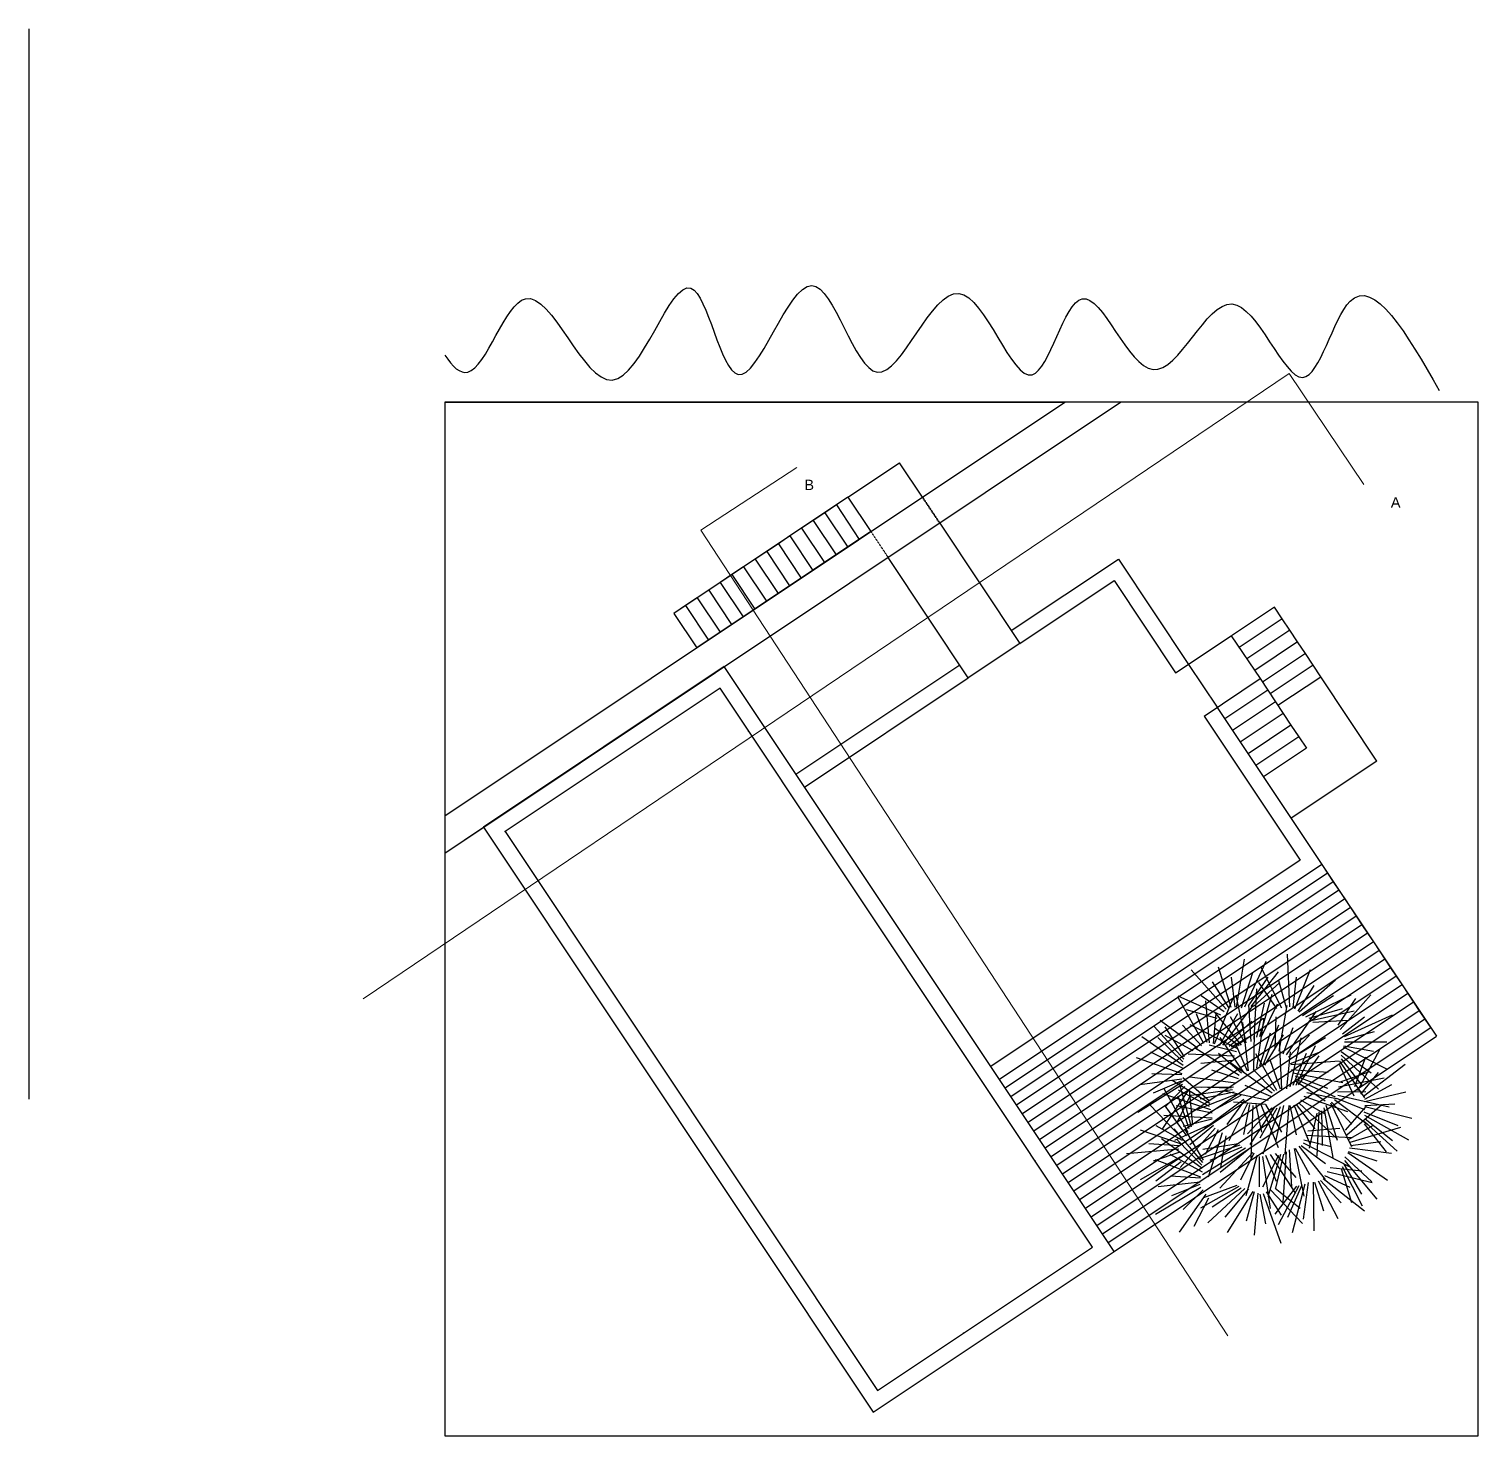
# Model space of a CAD drawing. Header units: inches. Extents: x 15 to 22798, y 21 to 21519.
# Drawn here: x 3424 to 6229, y 6388 to 9110 of the extents above; entities that cross this region are included whole.
import ezdxf

# ---------------------------------------------------------------- set-up
doc = ezdxf.new("R2010")
doc.units = ezdxf.units.IN
doc.header["$MEASUREMENT"] = 0
doc.linetypes.add('ACAD_ISO07W100', pattern=[3, 0, -3])
doc.linetypes.add('DOT2', pattern=[0.125, 0, -0.125])
doc.layers.add('FIORI', color=7, linetype='Continuous', lineweight=0, true_color=0xeb00eb)
doc.layers.add('PIANTE', color=7, linetype='Continuous', true_color=0x007a00)
doc.styles.get("Standard").update_dxf_attribs({"font": 'Arial.ttf'})

# ---------------------------------------------------------------- blocks, each defined once
blk = doc.blocks.new('albero')
for p, q in [((69.828, 34.754), (69.986, 35.68)), ((69.994, 34.761), (70.406, 35.646)), ((70.862, 34.76), (70.815, 35.777)), ((69.627, 34.716), (68.951, 35.476)), ((69.728, 34.746), (69.484, 35.528)), ((69.927, 34.74), (70.145, 35.421)), ((70.116, 34.768), (70.644, 35.44)), ((70.707, 34.732), (70.3, 35.533)), ((70.959, 34.72), (71.261, 35.481)), ((69.684, 34.747), (69.365, 35.243)), ((69.806, 34.755), (69.733, 35.333)), ((70.061, 34.781), (70.442, 35.335)), ((70.16, 34.767), (70.671, 35.229)), ((70.169, 34.132), (70.225, 35.107)), ((70.613, 34.725), (70.26, 35.232)), ((70.8, 34.739), (70.65, 35.262)), ((70.925, 34.749), (70.99, 35.335)), ((71.025, 34.678), (71.332, 35.173)), ((71.042, 34.664), (71.747, 35.283)), ((69.524, 34.597), (68.704, 34.963)), ((69.2, 34.052), (68.704, 34.941)), ((69.593, 34.661), (69.147, 34.973)), ((69.305, 34.06), (69.236, 34.876)), ((69.404, 34.046), (69.759, 34.915)), ((69.568, 34.016), (70.162, 34.791)), ((70.017, 34.065), (69.822, 34.983)), ((70.114, 34.088), (70.066, 34.801)), ((70.223, 34.175), (70.373, 34.831)), ((70.279, 34.184), (70.522, 35.003)), ((70.321, 34.199), (70.625, 34.817)), ((70.656, 33.901), (70.814, 34.786)), ((71.11, 34.59), (71.708, 34.982)), ((71.175, 34.564), (72.052, 34.993)), ((71.797, 34.406), (72.138, 34.921)), ((71.838, 34.322), (72.433, 34.995)), ((69.456, 34.532), (68.863, 34.704)), ((69.262, 34.071), (69.058, 34.624)), ((69.382, 34.052), (69.437, 34.631)), ((69.927, 34.02), (69.411, 34.657)), ((69.498, 34.011), (69.858, 34.628)), ((69.688, 33.997), (70.349, 34.539)), ((69.996, 34.057), (69.715, 34.567)), ((70.222, 33.577), (70.363, 34.543)), ((70.577, 33.952), (70.601, 34.569)), ((70.796, 33.83), (71.372, 34.67)), ((71.24, 34.538), (71.884, 34.729)), ((71.274, 34.493), (72.107, 34.683)), ((71.308, 34.464), (71.996, 34.502)), ((71.88, 34.237), (72.31, 34.569)), ((71.921, 34.188), (72.849, 34.607)), ((68.813, 33.749), (68.237, 34.38)), ((69.074, 33.958), (68.352, 34.493)), ((68.821, 33.792), (68.45, 34.372)), ((69.154, 34.006), (68.787, 34.407)), ((69.845, 33.955), (68.935, 34.412)), ((69.885, 34.005), (69.406, 34.348)), ((69.637, 34.022), (70.129, 34.48)), ((69.731, 33.987), (70.33, 34.327)), ((70.065, 33.523), (69.951, 34.455)), ((70.164, 33.538), (70.178, 34.253)), ((70.281, 33.616), (70.487, 34.256)), ((70.337, 33.619), (70.65, 34.414)), ((70.38, 33.631), (70.737, 34.22)), ((70.735, 33.851), (70.93, 34.358)), ((71.935, 34.125), (72.503, 34.281)), ((68.8, 33.627), (67.995, 34.18)), ((68.791, 33.697), (68.308, 34.164)), ((68.993, 33.91), (68.451, 34.206)), ((69.884, 33.429), (69.018, 33.964)), ((69.832, 33.891), (69.304, 34.016)), ((69.972, 33.487), (69.514, 34.166)), ((70.044, 33.518), (69.808, 34.05)), ((70.707, 33.168), (70.664, 34.106)), ((70.84, 33.783), (71.245, 34.211)), ((70.849, 33.74), (71.55, 34.165)), ((70.868, 33.209), (71.081, 34.162)), ((70.985, 33.243), (71.358, 34.012)), ((71.898, 33.985), (72.734, 33.558)), ((71.906, 34.006), (72.479, 33.903)), ((71.92, 34.083), (72.739, 34.083)), ((68.779, 33.462), (67.892, 33.771)), ((68.809, 33.558), (68.174, 33.885)), ((69.793, 33.806), (68.895, 33.844)), ((69.753, 33.721), (69.139, 33.662)), ((69.929, 33.475), (69.482, 33.859)), ((70.519, 33.087), (69.696, 33.686)), ((70.611, 33.138), (70.205, 33.85)), ((70.685, 33.164), (70.491, 33.713)), ((70.806, 33.175), (70.874, 33.887)), ((70.877, 33.666), (71.42, 33.876)), ((70.881, 33.645), (71.818, 33.714)), ((70.929, 33.244), (71.182, 33.866)), ((71.029, 33.251), (71.429, 33.811)), ((71.811, 33.664), (72.1, 33.038)), ((71.826, 33.706), (72.309, 33.002)), ((71.854, 33.755), (72.269, 33.226)), ((71.855, 33.895), (72.44, 33.483)), ((71.855, 33.825), (72.577, 33.167)), ((72.119, 33.215), (72.333, 33.794)), ((72.178, 33.142), (72.602, 33.934)), ((68.775, 33.441), (68.193, 33.464)), ((69.307, 32.934), (68.789, 33.387)), ((69.82, 33.285), (68.929, 33.401)), ((69.866, 33.367), (69.351, 33.537)), ((70.567, 33.13), (70.15, 33.547)), ((70.892, 33.545), (71.605, 33.497)), ((70.928, 33.485), (71.886, 33.298)), ((70.963, 33.425), (71.593, 33.189)), ((71.806, 33.209), (72.686, 33.387)), ((71.824, 33.301), (72.406, 33.506)), ((72.237, 33.069), (72.58, 33.491)), ((72.289, 33.031), (73.097, 33.65)), ((68.784, 33.258), (67.922, 32.717)), ((68.771, 33.362), (67.959, 33.251)), ((68.762, 33.319), (68.22, 33.087)), ((68.885, 33.137), (68.388, 32.389)), ((68.893, 32.33), (68.426, 33.187)), ((68.832, 33.215), (68.452, 32.827)), ((69.311, 32.89), (68.582, 33.336)), ((69.305, 32.833), (68.71, 33.147)), ((68.96, 32.432), (68.733, 33.256)), ((69.755, 33.154), (68.909, 33.035)), ((68.987, 32.467), (68.919, 33.153)), ((69.724, 33.185), (69.036, 33.206)), ((69.786, 33.107), (69.128, 32.971)), ((69.773, 33.204), (69.155, 33.198)), ((70.444, 32.949), (69.564, 33.132)), ((70.497, 33.027), (69.995, 33.236)), ((70.964, 33.368), (71.743, 33.017)), ((70.974, 33.325), (71.545, 32.94)), ((71.194, 33.101), (71.799, 32.981)), ((71.788, 33.117), (72.331, 33.122)), ((72.312, 32.928), (73.11, 33.115)), ((72.317, 32.972), (72.834, 33.254)), ((68.8, 32.192), (68.149, 32.87)), ((69.333, 32.769), (68.406, 33.076)), ((68.87, 32.264), (68.452, 32.844)), ((69.361, 32.705), (68.66, 32.843)), ((68.937, 33.059), (68.67, 32.502)), ((68.917, 32.396), (68.698, 33.031)), ((69.848, 33.075), (68.938, 32.722)), ((69.973, 32.964), (69.217, 32.407)), ((69.911, 33.043), (69.282, 32.704)), ((69.988, 32.948), (69.64, 32.482)), ((70.05, 32.901), (69.685, 32.168)), ((70.391, 32.872), (69.775, 32.913)), ((70.081, 32.869), (69.967, 32.291)), ((70.144, 32.853), (70.105, 31.836)), ((70.207, 32.868), (70.312, 32.335)), ((70.301, 32.868), (70.638, 32.035)), ((70.678, 32.827), (70.343, 31.91)), ((70.394, 32.867), (70.703, 32.332)), ((70.743, 32.853), (70.584, 32.156)), ((70.843, 32.848), (70.765, 31.912)), ((70.865, 32.849), (70.987, 32.28)), ((70.941, 32.865), (71.252, 32.107)), ((70.986, 32.867), (71.346, 32.401)), ((71.039, 32.904), (71.778, 32.204)), ((71.069, 32.961), (71.539, 32.689)), ((71.131, 33.031), (71.98, 32.737)), ((71.561, 32.858), (71.779, 32.178)), ((71.65, 32.904), (72.059, 32.059)), ((71.669, 32.917), (72.063, 32.489)), ((71.727, 32.969), (72.379, 32.474)), ((71.763, 32.994), (72.311, 32.775)), ((71.791, 33.052), (72.783, 32.826)), ((71.938, 32.371), (72.344, 32.836)), ((71.968, 32.282), (72.646, 32.871)), ((72.313, 32.828), (73.225, 32.603)), ((72.315, 32.85), (72.897, 32.881)), ((69.358, 32.605), (68.421, 32.655)), ((69.36, 32.583), (68.795, 32.444)), ((70.512, 32.806), (70.043, 32.302)), ((70.557, 32.809), (70.089, 32.094)), ((70.613, 32.801), (70.281, 32.216)), ((71.387, 32.701), (71.239, 32.028)), ((71.424, 32.726), (71.384, 31.872)), ((71.476, 32.747), (71.487, 32.075)), ((71.519, 32.803), (71.697, 31.843)), ((72.292, 32.73), (72.955, 32.463)), ((72.306, 32.54), (72.938, 31.964)), ((72.308, 32.662), (73.161, 32.187)), ((72.323, 32.593), (72.848, 32.174)), ((68.747, 32.107), (67.973, 32.375)), ((68.786, 32.175), (68.278, 32.46)), ((69.181, 31.75), (68.623, 32.397)), ((69.378, 32.507), (68.63, 32.173)), ((69.42, 32.41), (68.743, 31.65)), ((69.191, 31.794), (68.836, 32.384)), ((69.382, 32.463), (68.926, 32.089)), ((69.478, 32.382), (69.221, 31.904)), ((69.55, 32.322), (69.282, 31.465)), ((69.622, 32.262), (69.521, 31.653)), ((71.173, 32.274), (72.07, 32.229)), ((71.213, 32.359), (71.828, 32.413)), ((71.998, 32.193), (72.468, 32.465)), ((72.032, 32.138), (73.008, 32.43)), ((72.302, 32.495), (72.726, 31.952)), ((68.712, 32.008), (67.698, 31.916)), ((68.72, 32.072), (68.131, 32.111)), ((69.166, 31.629), (68.376, 32.203)), ((69.159, 31.699), (68.688, 32.178)), ((69.896, 32.085), (69.087, 31.81)), ((70.002, 32.024), (69.174, 31.508)), ((69.86, 32.11), (69.179, 32.002)), ((69.935, 32.044), (69.314, 31.788)), ((70.07, 32.005), (69.515, 31.554)), ((70.85, 31.995), (70.892, 31.282)), ((70.947, 32.018), (71.134, 31.097)), ((70.968, 32.025), (71.244, 31.513)), ((71.037, 32.061), (71.547, 31.421)), ((71.079, 32.076), (71.555, 31.729)), ((71.12, 32.126), (72.026, 31.661)), ((71.133, 32.189), (71.66, 32.06)), ((72.017, 32.034), (72.829, 31.925)), ((72.037, 32.074), (72.621, 32.153)), ((68.746, 31.855), (67.964, 31.413)), ((68.735, 31.948), (68.22, 31.775)), ((69.14, 31.465), (68.262, 31.797)), ((68.757, 31.761), (68.267, 31.386)), ((69.173, 31.56), (68.547, 31.904)), ((70.145, 31.939), (69.507, 31.25)), ((70.163, 31.926), (69.909, 31.403)), ((70.233, 31.891), (70.011, 31.103)), ((70.27, 31.866), (70.266, 31.277)), ((70.642, 31.886), (70.332, 31.27)), ((70.334, 31.862), (70.485, 30.855)), ((70.393, 31.889), (70.596, 31.384)), ((70.683, 31.9), (70.434, 31.083)), ((70.485, 31.905), (70.972, 31.151)), ((70.578, 31.922), (70.981, 31.455)), ((70.739, 31.909), (70.584, 31.254)), ((70.794, 31.952), (70.73, 30.977)), ((71.909, 31.717), (72.25, 31.138)), ((71.918, 31.787), (72.547, 31.039)), ((71.928, 31.856), (72.453, 31.371)), ((71.983, 31.94), (72.755, 31.406)), ((71.993, 31.96), (72.547, 31.782)), ((69.135, 31.443), (68.554, 31.482)), ((71.506, 31.438), (72.307, 30.81)), ((71.531, 31.498), (72.024, 31.271)), ((71.586, 31.573), (72.459, 31.359)), ((71.642, 31.649), (72.256, 31.586)), ((71.854, 31.633), (72.057, 30.975)), ((71.874, 31.673), (72.26, 30.911)), ((69.14, 31.261), (68.264, 30.742)), ((69.129, 31.365), (68.315, 31.275)), ((69.119, 31.322), (68.572, 31.104)), ((69.237, 31.137), (68.72, 30.402)), ((69.186, 31.216), (68.796, 30.839)), ((69.877, 31.282), (69.134, 30.862)), ((69.837, 31.3), (69.189, 31.067)), ((69.993, 31.243), (69.276, 30.581)), ((69.923, 31.25), (69.361, 30.882)), ((70.063, 31.236), (69.602, 30.69)), ((70.149, 31.186), (69.651, 30.39)), ((70.169, 31.177), (70.017, 30.615)), ((70.245, 31.156), (70.174, 30.34)), ((70.285, 31.138), (70.391, 30.558)), ((70.349, 31.146), (70.686, 30.185)), ((70.402, 31.183), (70.696, 30.726)), ((70.49, 31.217), (71.109, 30.566)), ((70.991, 31.292), (70.57, 30.747)), ((70.577, 31.25), (71.061, 30.866)), ((71.035, 31.299), (70.635, 30.544)), ((71.091, 31.296), (70.815, 30.684)), ((71.153, 31.328), (70.906, 30.384)), ((71.216, 31.36), (71.122, 30.652)), ((71.316, 31.364), (71.325, 30.425)), ((71.338, 31.368), (71.512, 30.812)), ((71.413, 31.39), (71.792, 30.664)), ((71.456, 31.397), (71.858, 30.965)), ((69.287, 31.058), (69.005, 30.508))]:
    blk.add_line(p, q)

msp = doc.modelspace()

# ---------------------------------------------------------------- linework, layer by layer
for p, q in [((3424, 7039.5), (3424, 9110.5)), ((4228.8, 8388.1), (5428.8, 8388.1)), ((4228.8, 8388.1), (4228.8, 7588.1)), ((4228.8, 7588.1), (5428.8, 8388.1)), ((4228.8, 7515.9), (5537, 8388.1)), ((5009.3, 8204.5), (5109.1, 8271.1)), ((5153.5, 8204.5), (5109.1, 8271.1)), ((5009.3, 8204.5), (4672.3, 7979.8)), ((5009.3, 8204.5), (5053.6, 8137.9)), ((5053.6, 8137.9), (4716.6, 7913.3)), ((5186.8, 8154.6), (5342.1, 7921.6)), ((5242.2, 7855), (5086.9, 8088)), ((5325.4, 7946.6), (5532.6, 8084.7)), ((5325.4, 7946.6), (5532.6, 8084.7)), ((5532.6, 8084.7), (5668.4, 7881)), ((5342.1, 7921.6), (5524.3, 8043.1)), ((5524.3, 8043.1), (5643.4, 7864.4)), ((4672.3, 7979.8), (4716.6, 7913.3)), ((5342.1, 7921.6), (5242.2, 7855)), ((4908.6, 7668.6), (5225.6, 7880)), ((4925.2, 7643.7), (5242.2, 7855)), ((5723.8, 7797.9), (5926.4, 7493.9)), ((5698.9, 7781.1), (5884.8, 7502.2)), ((4228.8, 7515.9), (4303.9, 7566)), ((5884.8, 7502.2), (5285.8, 7102.9)), ((5926.4, 7493.9), (5302.4, 7077.9)), ((5926.4, 7493.9), (6148.3, 7161.4)), ((5524.3, 6745.1), (6148.3, 7161.4))]:
    msp.add_line(p, q)
at = {"ltscale": 0.5}
for p, q in [((5009.3, 8204.5), (4986.8, 8189.5)), ((4964.3, 8174.5), (4941.9, 8159.6)), ((4986.8, 8189.5), (4964.3, 8174.5)), ((4964.3, 8174.5), (5008.7, 8108)), ((4986.8, 8189.5), (5031.2, 8122.9)), ((4919.4, 8144.6), (4896.9, 8129.6)), ((4941.9, 8159.6), (4919.4, 8144.6)), ((4919.4, 8144.6), (4963.8, 8078)), ((4941.9, 8159.6), (4986.2, 8093)), ((4874.5, 8114.6), (4852, 8099.7)), ((4896.9, 8129.6), (4874.5, 8114.6)), ((4874.5, 8114.6), (4918.8, 8048.1)), ((4896.9, 8129.6), (4941.3, 8063)), ((4829.5, 8084.7), (4807.1, 8069.7)), ((4852, 8099.7), (4829.5, 8084.7)), ((4829.5, 8084.7), (4873.9, 8018.1)), ((4852, 8099.7), (4896.4, 8033.1)), ((4784.6, 8054.7), (4762.1, 8039.7)), ((4807.1, 8069.7), (4784.6, 8054.7)), ((4784.6, 8054.7), (4829, 7988.2)), ((4807.1, 8069.7), (4851.4, 8003.1)), ((4739.7, 8024.8), (4717.2, 8009.8)), ((4762.1, 8039.7), (4739.7, 8024.8)), ((4739.7, 8024.8), (4784, 7958.2)), ((4762.1, 8039.7), (4806.5, 7973.2)), ((4694.7, 7994.8), (4672.3, 7979.8)), ((4717.2, 8009.8), (4694.7, 7994.8)), ((4694.7, 7994.8), (4739.1, 7928.2)), ((4717.2, 8009.8), (4761.6, 7943.2)), ((4672.3, 7979.8), (4716.6, 7913.3)), ((5834.8, 7991.9), (5751.6, 7936.5)), ((5849.8, 7969.5), (5766.6, 7914)), ((5849.8, 7969.5), (5834.8, 7991.9)), ((5864.7, 7947), (5849.8, 7969.5)), ((5864.7, 7947), (5781.5, 7891.5)), ((5879.7, 7924.6), (5864.7, 7947)), ((5643.4, 7864.4), (5751.3, 7936.5)), ((5751.3, 7936.5), (5806.9, 7853.5)), ((5879.7, 7924.6), (5796.5, 7869.1)), ((5894.7, 7902.1), (5879.7, 7924.6)), ((5894.7, 7902.1), (5811.5, 7846.6)), ((5909.7, 7879.6), (5894.7, 7902.1)), ((5668.4, 7881), (5724, 7798)), ((5909.7, 7879.6), (5826.5, 7824.1)), ((5841.3, 7801.9), (5924.6, 7857.2)), ((5924.6, 7857.2), (5909.7, 7879.6)), ((6033, 7694), (5924.6, 7857.2)), ((5698.9, 7781.1), (5806.9, 7853.5)), ((5821.9, 7831.1), (5738.7, 7775.6)), ((5806.9, 7853.5), (5821.9, 7831.1)), ((5821.9, 7831.1), (5836.8, 7808.6)), ((5836.8, 7808.6), (5753.6, 7753.1)), ((5836.8, 7808.6), (5851.8, 7786.1)), ((5851.8, 7786.1), (5768.6, 7730.7)), ((5851.8, 7786.1), (5866.8, 7763.7)), ((5866.8, 7763.7), (5783.6, 7708.2)), ((5866.8, 7763.7), (5881.8, 7741.2)), ((5881.8, 7741.2), (5798.6, 7685.7)), ((5896.7, 7718.8), (5813.5, 7663.3)), ((5881.8, 7741.2), (5896.7, 7718.8)), ((6033, 7694), (5866.9, 7583.3)), ((5926.4, 7493.9), (5937.5, 7477.3)), ((5937.5, 7477.3), (5313.5, 7061.3)), ((5937.5, 7477.3), (5948.6, 7460.6)), ((5948.6, 7460.6), (5324.6, 7044.6)), ((5959.7, 7444), (5335.7, 7028)), ((5948.6, 7460.6), (5959.7, 7444)), ((5959.7, 7444), (5970.8, 7427.4)), ((5970.8, 7427.4), (5346.8, 7011.3)), ((5981.9, 7410.7), (5357.9, 6994.7)), ((5970.8, 7427.4), (5981.9, 7410.7)), ((5981.9, 7410.7), (5993, 7394.1)), ((5993, 7394.1), (5369, 6978.1)), ((6004.1, 7377.4), (5380.1, 6961.4)), ((5993, 7394.1), (6004.1, 7377.4)), ((6004.1, 7377.4), (6015.2, 7360.8)), ((6015.2, 7360.8), (5391.2, 6944.8)), ((6015.2, 7360.8), (6026.3, 7344.2)), ((6026.3, 7344.2), (5402.3, 6928.1)), ((6037.4, 7327.5), (5413.4, 6911.5)), ((6026.3, 7344.2), (6037.4, 7327.5)), ((6037.4, 7327.5), (6048.5, 7310.9)), ((6048.5, 7310.9), (5424.5, 6894.9)), ((6059.6, 7294.2), (5435.5, 6878.2)), ((6048.5, 7310.9), (6059.6, 7294.2)), ((6059.6, 7294.2), (6070.7, 7277.6)), ((6070.7, 7277.6), (5446.6, 6861.6)), ((6070.7, 7277.6), (6081.8, 7260.9)), ((6081.8, 7260.9), (5457.7, 6844.9)), ((6092.9, 7244.3), (5468.8, 6828.3)), ((6081.8, 7260.9), (6092.9, 7244.3)), ((6092.9, 7244.3), (6104, 7227.7)), ((6104, 7227.7), (5479.9, 6811.6)), ((6115.1, 7211), (5491, 6795)), ((6104, 7227.7), (6115.1, 7211)), ((6115, 7211), (6126.1, 7194.4)), ((6126.1, 7194.4), (5502.1, 6778.4)), ((6126.1, 7194.4), (6137.2, 7177.7)), ((6137.2, 7177.7), (5513.2, 6761.7))]:
    msp.add_line(p, q, dxfattribs=at)
at = {"linetype": 'ACAD_ISO07W100', "ltscale": 30}
for p, q in [((5153.5, 8204.5), (5186.8, 8154.6)), ((5053.6, 8137.9), (5086.9, 8088))]:
    msp.add_line(p, q, dxfattribs=at)
at = {"linetype": 'ACAD_ISO07W100'}
msp.add_line((5153.5, 8204.5), (5186.8, 8154.6), dxfattribs=at)
at = {"linetype": 'DOT2', "ltscale": 0.5}
for p, q in [((5153.5, 8204.5), (5186.8, 8154.6)), ((5053.6, 8137.9), (5086.9, 8088))]:
    msp.add_line(p, q, dxfattribs=at)
for points in [[(4228.8, 6388.1), (6228.8, 6388.1), (6228.8, 8388.1), (4228.8, 8388.1)], [(4769.9, 7876.7), (4303.9, 7566), (5058.3, 6434.4), (5524.3, 6745.1)], [(4761.6, 7835.1), (4345.6, 7557.7), (5066.7, 6476), (5482.7, 6753.4)]]:
    msp.add_lwpolyline(points, close=True)
at = {"ltscale": 0.5}
msp.add_open_spline([(4228.8, 8479.5), (4243.8, 8457), (4296.4, 8406.8), (4388.9, 8736.9), (4557.1, 8250.3), (4708.7, 8777.3), (4790, 8277.8), (4943.8, 8785.5), (5059.4, 8283.5), (5224.5, 8762.7), (5366.6, 8294), (5457.4, 8724.4), (5600.1, 8313.4), (5753.2, 8716.9), (5894.5, 8310.3), (5983, 8708.4), (6090.8, 8520.7), (6153.8, 8410.9)], degree=3, knots=[7.920784, 7.920784, 7.920784, 7.920784, 8.633191, 10.442481, 12.743206, 15.085486, 16.988292, 19.222702, 21.326236, 23.518318, 25.640898, 27.402385, 29.342638, 31.327077, 33.303565, 35.037706, 37.480987, 37.480987, 37.480987, 37.480987], dxfattribs=at)
for p in [(4817, 7751.9), (4345.6, 7557.7), (5094.4, 7335.8), (4622.9, 7141.7), (5371.7, 6919.8), (4900.3, 6725.7), (5233.1, 6587)]:
    msp.add_point(p)
at = {"layer": 'FIORI', "color": 6}
for p, q in [((4070.8, 7233.8), (5863, 8443.6)), ((5863, 8443.6), (6007.6, 8229.4)), ((4724.3, 8140.5), (4910, 8262.1)), ((4724.3, 8140.5), (5744.6, 6582))]:
    msp.add_line(p, q, dxfattribs=at)

# ---------------------------------------------------------------- block references
at = {"layer": 'PIANTE', "xscale": 100, "yscale": 100, "zscale": 100}
msp.add_blockref('albero', (-1221.7, 3742.5), dxfattribs=at)

# ---------------------------------------------------------------- texts
at = {"ltscale": 0.5, "char_height": 20, "attachment_point": 1}
for s, width, insert in [('B', 0.892, (4924.9, 8238.4)), ('A', 0.582, (6060.1, 8204.5))]:
    msp.add_mtext_dynamic_manual_height_columns(s, width=width, gutter_width=1, heights=[0], dxfattribs=dict(at, insert=insert))

doc.saveas('drawing.dxf')
